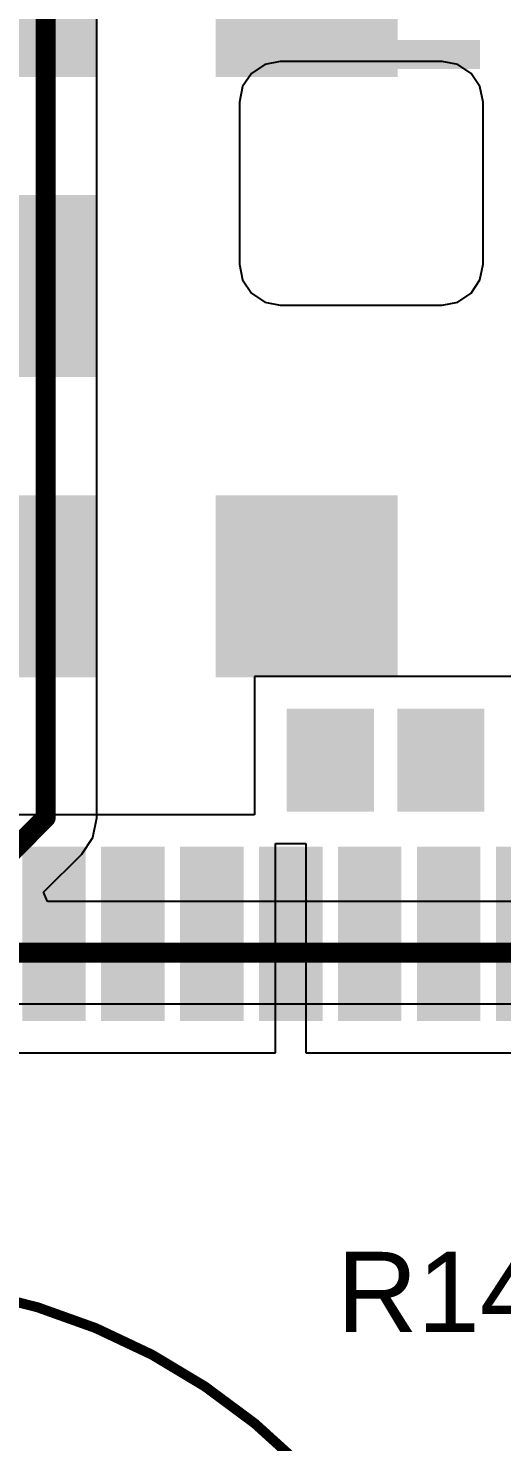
# Model space of a CAD drawing. Header units: millimetres. Extents: x -3 to 5437, y -3 to 5435.
# Drawn here: x 54.05 to 60.04, y 79.31 to 97.2 of the extents above; entities that cross this region are included whole.
import ezdxf

# ---------------------------------------------------------------- set-up
doc = ezdxf.new("R2010")
doc.units = ezdxf.units.MM
for name, color, linetype in [('BottomLayer', 5, 'Continuous'), ('BottomSolder', 6, 'Continuous'), ('MultiLayer', 9, 'Continuous'), ('PadHoleLayer', 156, 'Continuous'), ('TopLayer', 1, 'Continuous'), ('TopOverlay', 2, 'Continuous'), ('TopPaste', 8, 'Continuous'), ('TopSolder', 216, 'Continuous')]:
    doc.layers.add(name, color=color, linetype=linetype)
doc.styles.add('Arial', font='', dxfattribs={"height": 0.2})
doc.styles.get('Arial').set_extended_font_data('Arial')

# ---------------------------------------------------------------- blocks, each defined once
blk = doc.blocks.new('SCCU25B256SRB_31')
at = {"layer": 'BottomLayer'}
blk.add_hatch(color=5, dxfattribs=at).paths.add_polyline_path([(-4.55999977, 0.8999994699999999), (-2.76000083, 0.8999994699999999), (-2.76000083, -0.8999994699999999), (-4.55999977, -0.8999994699999999)])
h = blk.add_hatch(color=5, dxfattribs=at)
edge = h.paths.add_edge_path()
edge.add_arc((3.6600003, 0), 0.8999982, 0, 360)
at = {"layer": 'BottomSolder'}
blk.add_hatch(color=6, dxfattribs=at).paths.add_polyline_path([(-4.66159977, 1.00159947), (-2.65840083, 1.00159947), (-2.65840083, -1.00159947), (-4.66159977, -1.00159947)])
h = blk.add_hatch(color=6, dxfattribs=at)
edge = h.paths.add_edge_path()
edge.add_arc((3.6600003, 0), 1.0015982, 0, 360)
at = {"layer": 'MultiLayer'}
blk.add_hatch(color=9, dxfattribs=at).paths.add_polyline_path([(-4.55999977, 0.8999994699999999), (-2.76000083, 0.8999994699999999), (-2.76000083, -0.8999994699999999), (-4.55999977, -0.8999994699999999)])
h = blk.add_hatch(color=9, dxfattribs=at)
edge = h.paths.add_edge_path()
edge.add_arc((3.6600003, 0), 0.8999982, 0, 360)
at = {"layer": 'PadHoleLayer'}
h = blk.add_hatch(color=156, dxfattribs=at)
edge = h.paths.add_edge_path()
edge.add_arc((-3.6600003, 0), 0.4599990799999999, 0, 360)
h = blk.add_hatch(color=156, dxfattribs=at)
edge = h.paths.add_edge_path()
edge.add_arc((3.6600003, 0), 0.4599990799999999, 0, 360)
at = {"layer": 'TopLayer'}
blk.add_hatch(color=1, dxfattribs=at).paths.add_polyline_path([(-4.55999977, 0.8999994699999999), (-2.76000083, 0.8999994699999999), (-2.76000083, -0.8999994699999999), (-4.55999977, -0.8999994699999999)])
h = blk.add_hatch(color=1, dxfattribs=at)
edge = h.paths.add_edge_path()
edge.add_arc((3.6600003, 0), 0.8999982, 0, 360)
at = {"layer": 'TopSolder'}
blk.add_hatch(color=216, dxfattribs=at).paths.add_polyline_path([(-4.66159977, 1.00159947), (-2.65840083, 1.00159947), (-2.65840083, -1.00159947), (-4.66159977, -1.00159947)])
h = blk.add_hatch(color=216, dxfattribs=at)
edge = h.paths.add_edge_path()
edge.add_arc((3.6600003, 0), 1.0015982, 0, 360)
at = {"layer": 'TopOverlay'}
for points, const_width in [([(7.999999239999999, 0, 1), (-7.999999239999999, 0, 1)], 0.127), ([(-3.7417502, 1.76250092, 1), (-3.6782502, 1.76250092, 1)], 0.0635), ([(-4.00425158, 1.49999954, 1), (-3.94075158, 1.49999954, 1)], 0.0635), ([(-3.47924882, 1.49999954, 1), (-3.41574882, 1.49999954, 1)], 0.0635), ([(-3.7417502, 1.23749816, 1), (-3.6782502, 1.23749816, 1)], 0.0635), ([(-8.03174924, 0, 1), (-7.96824924, 0, 1)], 0.0635), ([(7.96824924, 0, 1), (8.03174924, 0, 1)], 0.0635)]:
    blk.add_lwpolyline(points, format="xyb", close=True, dxfattribs=dict(at, const_width=const_width))
at = {"layer": 'TopOverlay', "const_width": 0.127}
for points in [[(-3.7100002, 1.76250092), (-3.7100002, 1.23749816)], [(-3.97250158, 1.49999954), (-3.44749882, 1.49999954)]]:
    blk.add_lwpolyline(points, dxfattribs=at)
blk = doc.blocks.new('A7672E__FASE__63')
at = {"layer": 'TopLayer'}
for points in [[(10.35000089, -2.55000379), (9.25000055, -2.55000379), (9.25000055, -1.65000305), (10.35000089, -1.65000305)], [(13.00000194, -1.6999966), (13.00000194, -2.2999954), (11.00000086, -2.2999954), (11.00000086, -1.6999966)], [(1.05000298, -2.74999958), (1.05000298, -4.85000046), (-1.0499979, -4.85000046), (-1.0499979, -2.74999958)], [(8.65000302, -4.85000046), (6.550002139999999, -4.85000046), (6.550002139999999, -2.74999958), (8.65000302, -2.74999958)], [(13.00000194, -2.69999714), (13.00000194, -3.29999594), (11.00000086, -3.29999594), (11.00000086, -2.69999714)], [(10.35000089, -3.95000353), (9.25000055, -3.95000353), (9.25000055, -3.05000279), (10.35000089, -3.05000279)], [(13.00000194, -3.69999768), (13.00000194, -4.29999648), (11.00000086, -4.29999648), (11.00000086, -3.69999768)], [(13.00000194, -4.699998219999999), (13.00000194, -5.299997019999999), (11.00000086, -5.299997019999999), (11.00000086, -4.699998219999999)], [(13.00000194, -5.69999622), (13.00000194, -6.29999502), (11.00000086, -6.29999502), (11.00000086, -5.69999622)], [(1.05000298, -8.65000048), (-1.0499979, -8.65000048), (-1.0499979, -6.5499996), (1.05000298, -6.5499996)], [(4.850003, -8.65000048), (2.75000212, -8.65000048), (2.75000212, -6.5499996), (4.850003, -6.5499996)], [(8.65000302, -8.65000048), (6.550002139999999, -8.65000048), (6.550002139999999, -6.5499996), (8.65000302, -6.5499996)], [(13.00000194, -6.699996759999999), (13.00000194, -7.299995559999999), (11.00000086, -7.299995559999999), (11.00000086, -6.699996759999999)]]:
    blk.add_hatch(color=1, dxfattribs=at).paths.add_polyline_path(points)
at = {"layer": 'TopPaste'}
for points in [[(10.35000089, -2.55000379), (9.25000055, -2.55000379), (9.25000055, -1.65000305), (10.35000089, -1.65000305)], [(13.00000194, -1.6999966), (13.00000194, -2.2999954), (11.00000086, -2.2999954), (11.00000086, -1.6999966)], [(1.05000298, -2.74999958), (1.05000298, -4.85000046), (-1.0499979, -4.85000046), (-1.0499979, -2.74999958)], [(8.65000302, -4.85000046), (6.550002139999999, -4.85000046), (6.550002139999999, -2.74999958), (8.65000302, -2.74999958)], [(13.00000194, -2.69999714), (13.00000194, -3.29999594), (11.00000086, -3.29999594), (11.00000086, -2.69999714)], [(10.35000089, -3.95000353), (9.25000055, -3.95000353), (9.25000055, -3.05000279), (10.35000089, -3.05000279)], [(13.00000194, -3.69999768), (13.00000194, -4.29999648), (11.00000086, -4.29999648), (11.00000086, -3.69999768)], [(13.00000194, -4.699998219999999), (13.00000194, -5.299997019999999), (11.00000086, -5.299997019999999), (11.00000086, -4.699998219999999)], [(13.00000194, -5.69999622), (13.00000194, -6.29999502), (11.00000086, -6.29999502), (11.00000086, -5.69999622)], [(1.05000298, -8.65000048), (-1.0499979, -8.65000048), (-1.0499979, -6.5499996), (1.05000298, -6.5499996)], [(4.850003, -8.65000048), (2.75000212, -8.65000048), (2.75000212, -6.5499996), (4.850003, -6.5499996)], [(8.65000302, -8.65000048), (6.550002139999999, -8.65000048), (6.550002139999999, -6.5499996), (8.65000302, -6.5499996)], [(13.00000194, -6.699996759999999), (13.00000194, -7.299995559999999), (11.00000086, -7.299995559999999), (11.00000086, -6.699996759999999)]]:
    blk.add_hatch(color=8, dxfattribs=at).paths.add_polyline_path(points)
at = {"layer": 'TopSolder'}
for points in [[(13.10160194, -0.5983960599999999), (13.10160194, -1.40159486), (10.89840086, -1.40159486), (10.89840086, -0.5983960600000001)], [(10.45160089, -2.65160379), (9.14840055, -2.65160379), (9.14840055, -1.54840305), (10.45160089, -1.54840305)], [(13.10160194, -1.5983966), (13.10160194, -2.4015954), (10.89840086, -2.4015954), (10.89840086, -1.5983966)], [(1.15160298, -2.64839958), (1.15160298, -4.95160046), (-1.1515979, -4.95160046), (-1.1515979, -2.64839958)], [(8.75160302, -4.95160046), (6.44840214, -4.95160046), (6.44840214, -2.64839958), (8.75160302, -2.64839958)], [(13.10160194, -2.59839714), (13.10160194, -3.40159594), (10.89840086, -3.40159594), (10.89840086, -2.59839714)], [(10.45160089, -4.05160353), (9.14840055, -4.05160353), (9.14840055, -2.94840279), (10.45160089, -2.94840279)], [(13.10160194, -3.59839768), (13.10160194, -4.40159648), (10.89840086, -4.40159648), (10.89840086, -3.59839768)], [(13.10160194, -4.598398219999999), (13.10160194, -5.40159702), (10.89840086, -5.40159702), (10.89840086, -4.598398219999999)], [(13.10160194, -5.59839622), (13.10160194, -6.40159502), (10.89840086, -6.40159502), (10.89840086, -5.59839622)], [(1.15160298, -8.751600479999999), (-1.1515979, -8.751600479999999), (-1.1515979, -6.448399599999999), (1.15160298, -6.448399599999999)], [(4.951603, -8.751600479999999), (2.64840212, -8.751600479999999), (2.64840212, -6.448399599999999), (4.951603, -6.448399599999999)], [(8.75160302, -8.751600479999999), (6.44840214, -8.751600479999999), (6.44840214, -6.448399599999999), (8.75160302, -6.448399599999999)], [(13.10160194, -6.598396759999999), (13.10160194, -7.401595559999999), (10.89840086, -7.401595559999999), (10.89840086, -6.598396759999999)]]:
    blk.add_hatch(color=216, dxfattribs=at).paths.add_polyline_path(points)

msp = doc.modelspace()

# ---------------------------------------------------------------- hatches: boundary and pattern name
at = {"layer": 'TopLayer'}
msp.add_hatch(color=1, dxfattribs=at).paths.add_polyline_path([(57.04202713999999, 96.69007332), (59.76876286, 96.69007332), (59.76876286, 97.0534), (57.04202713999999, 97.0534)])

# ---------------------------------------------------------------- linework, layer by layer
at = {"layer": 'BottomLayer'}
for p, q in [((54.91516322, 87.20787231999999), (54.91516322, 100.0372777)), ((56.8739909, 96.63312398), (56.76171274, 96.46508773999999)), ((57.04202713999999, 96.74540214), (56.8739909, 96.63312398)), ((57.24023858, 96.78482801999999), (57.04202713999999, 96.74540214)), ((59.29023956, 96.78482801999999), (57.24023858, 96.78482801999999)), ((59.48845099999999, 96.74540214), (59.29023956, 96.78482801999999)), ((59.65648723999999, 96.63312398), (59.48845099999999, 96.74540214)), ((59.7687654, 96.46508773999999), (59.65648723999999, 96.63312398)), ((56.76171274, 96.46508773999999), (56.72228686, 96.26687629999999)), ((59.80819128, 96.26687629999999), (59.7687654, 96.46508773999999)), ((56.72228686, 96.26687629999999), (56.72228686, 94.21687531999999)), ((59.80819128, 94.21687531999999), (59.80819128, 96.26687629999999)), ((56.72228686, 94.21687531999999), (56.76171274, 94.01866387999999)), ((59.7687654, 94.01866387999999), (59.80819128, 94.21687531999999)), ((56.76171274, 94.01866387999999), (56.8739909, 93.85062764)), ((59.65648723999999, 93.85062764), (59.7687654, 94.01866387999999)), ((56.8739909, 93.85062764), (57.04202713999999, 93.73834948)), ((59.48845099999999, 93.73834948), (59.65648723999999, 93.85062764)), ((57.04202713999999, 93.73834948), (57.24023858, 93.6989236)), ((57.24023858, 93.6989236), (59.29023956, 93.6989236)), ((59.29023956, 93.6989236), (59.48845099999999, 93.73834948)), ((54.86587959999999, 86.96010801999999), (54.91516322, 87.20787231999999)), ((54.7255319, 86.75006272), (54.86587959999999, 86.96010801999999)), ((54.24144346, 86.26597428), (54.7255319, 86.75006272)), ((54.29004636, 86.14864152), (54.24144346, 86.26597428)), ((63.54177029999999, 86.14864152), (54.29004636, 86.14864152)), ((39.02740734, 84.85375968), (63.80994858, 84.85375968))]:
    msp.add_line(p, q, dxfattribs=at)
at = {"layer": 'BottomLayer', "const_width": 0.254}
for points in [[(54.2677223, 87.20787231999999), (54.2677223, 100.0372777)], [(53.24204997999999, 86.1822), (54.2677223, 87.20787231999999)], [(35.9539032, 85.50120059999999), (63.80994858, 85.50120059999999)]]:
    msp.add_lwpolyline(points, dxfattribs=at)
at = {"layer": 'BottomLayer', "const_width": 0.127}
msp.add_lwpolyline([(54.2042223, 87.20787231999999, 1), (54.3312223, 87.20787231999999, 1)], format="xyb", close=True, dxfattribs=at)
msp.add_lwpolyline([(54.2042223, 87.20787231999999, 1), (54.3312223, 87.20787231999999, 1)], format="xyb", close=True, dxfattribs=at)
at = {"layer": 'TopLayer'}
for p, q in [((56.8739909, 96.63312398), (56.76171274, 96.46508773999999)), ((57.04202713999999, 96.74540214), (56.8739909, 96.63312398)), ((57.24023858, 96.78482801999999), (57.04202713999999, 96.74540214)), ((59.29023956, 96.78482801999999), (57.24023858, 96.78482801999999)), ((59.48845099999999, 96.74540214), (59.29023956, 96.78482801999999)), ((59.65648723999999, 96.63312398), (59.48845099999999, 96.74540214)), ((59.7687654, 96.46508773999999), (59.65648723999999, 96.63312398)), ((56.76171274, 96.46508773999999), (56.72228686, 96.26687629999999)), ((59.80819128, 96.26687629999999), (59.7687654, 96.46508773999999)), ((56.72228686, 96.26687629999999), (56.72228686, 94.21687531999999)), ((59.80819128, 94.21687531999999), (59.80819128, 96.26687629999999)), ((56.72228686, 94.21687531999999), (56.76171274, 94.01866387999999)), ((59.7687654, 94.01866387999999), (59.80819128, 94.21687531999999)), ((56.76171274, 94.01866387999999), (56.8739909, 93.85062764)), ((59.65648723999999, 93.85062764), (59.7687654, 94.01866387999999)), ((56.8739909, 93.85062764), (57.04202713999999, 93.73834948)), ((59.48845099999999, 93.73834948), (59.65648723999999, 93.85062764)), ((57.04202713999999, 93.73834948), (57.24023858, 93.6989236)), ((57.24023858, 93.6989236), (59.29023956, 93.6989236)), ((59.29023956, 93.6989236), (59.48845099999999, 93.73834948)), ((65.83103419999999, 88.99807447999999), (56.91503476, 88.99807447999999)), ((56.91503476, 88.99807447999999), (56.91503476, 87.24807544)), ((56.91503476, 87.24807544), (52.56504091999999, 87.24807544)), ((57.1810388, 84.23207436), (57.1810388, 86.88207668)), ((57.1810388, 86.88207668), (57.56504108, 86.88207668)), ((57.56504108, 86.88207668), (57.56504108, 84.23207436)), ((52.56504091999999, 84.23207436), (57.1810388, 84.23207436)), ((57.56504108, 84.23207436), (63.18103949999999, 84.23207436))]:
    msp.add_line(p, q, dxfattribs=at)

# ---------------------------------------------------------------- block references
for name, p, rotation in [('A7672E__FASE__63', (61.37303702, 97.74007629999998), 270), ('SCCU25B256SRB_31', (51.84139999999999, 73.35760029999999), 90)]:
    msp.add_blockref(name, p, dxfattribs=dict(rotation=rotation))

# ---------------------------------------------------------------- texts
at = {"layer": 'TopOverlay', "style": 'Arial'}
msp.add_text('R142', height=1.016, dxfattribs=at).set_placement((57.95372712, 80.69859908))

doc.saveas('drawing.dxf')
